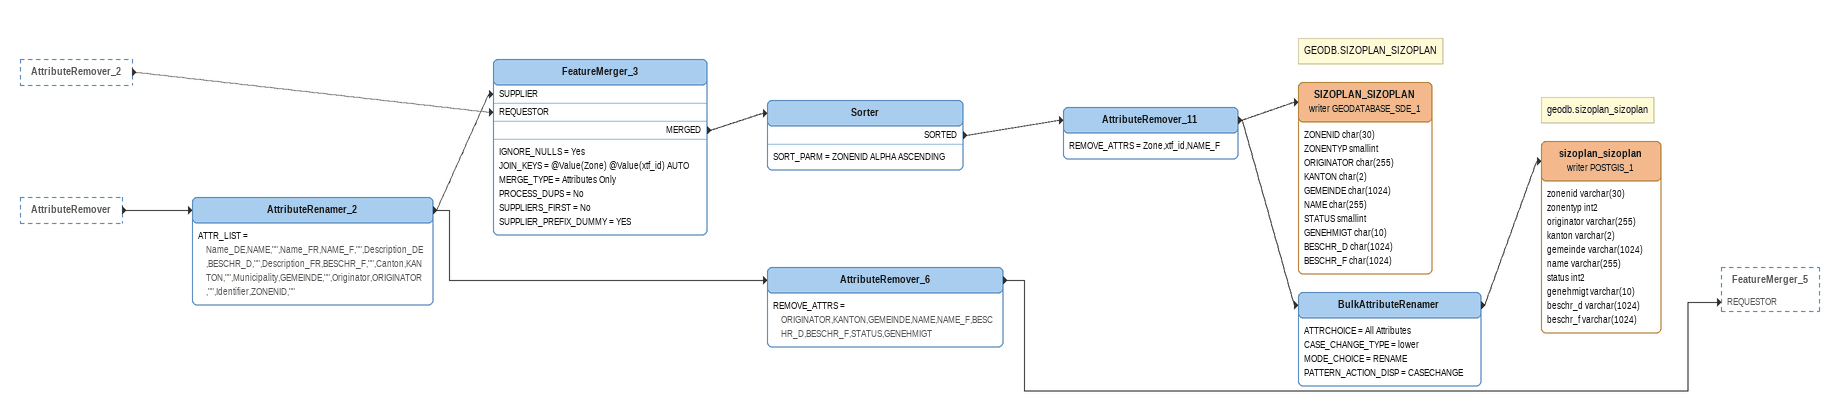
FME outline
AttributeRemover_2 [outside]
    -> FeatureMerger_3 [REQUESTOR]
AttributeRemover [outside]
    -> AttributeRenamer_2
AttributeRenamer_2
    ATTR_LIST = Name_DE,NAME,"",Name_FR,NAME_F,"",Description_DE,BESCHR_D,"",Description_FR,BESCHR_F,"",Canton,KANTON,"",Municipality,GEMEINDE,"",Originator,ORIGINATOR,"",Identifier,ZONENID,""
    -> FeatureMerger_3 [SUPPLIER]
    -> AttributeRemover_6
FeatureMerger_3
    IGNORE_NULLS = Yes
    JOIN_KEYS = @Value(Zone) @Value(xtf_id) AUTO
    MERGE_TYPE = Attributes Only
    PROCESS_DUPS = No
    SUPPLIERS_FIRST = No
    SUPPLIER_PREFIX_DUMMY = YES
    MERGED -> Sorter
Sorter
    SORT_PARM = ZONENID ALPHA ASCENDING
    SORTED -> AttributeRemover_11
AttributeRemover_11
    REMOVE_ATTRS = Zone,xtf_id,NAME_F
    -> BulkAttributeRenamer
    -> SIZOPLAN_SIZOPLAN (writer GEODATABASE_SDE_1)
Note: GEODB.SIZOPLAN_SIZOPLAN
SIZOPLAN_SIZOPLAN (writer GEODATABASE_SDE_1)
    attributes: ZONENID char(30), ZONENTYP smallint, ORIGINATOR char(255), KANTON char(2), GEMEINDE char(1024), NAME char(255), STATUS smallint, GENEHMIGT char(10), BESCHR_D char(1024), BESCHR_F char(1024)
BulkAttributeRenamer
    ATTRCHOICE = All Attributes
    CASE_CHANGE_TYPE = lower
    MODE_CHOICE = RENAME
    PATTERN_ACTION_DISP = CASECHANGE
    -> sizoplan_sizoplan (writer POSTGIS_1)
Note: geodb.sizoplan_sizoplan
sizoplan_sizoplan (writer POSTGIS_1)
    attributes: zonenid varchar(30), zonentyp int2, originator varchar(255), kanton varchar(2), gemeinde varchar(1024), name varchar(255), status int2, genehmigt varchar(10), beschr_d varchar(1024), beschr_f varchar(1024)
AttributeRemover_6
    REMOVE_ATTRS = ORIGINATOR,KANTON,GEMEINDE,NAME,NAME_F,BESCHR_D,BESCHR_F,STATUS,GENEHMIGT
    -> FeatureMerger_5 [REQUESTOR]
